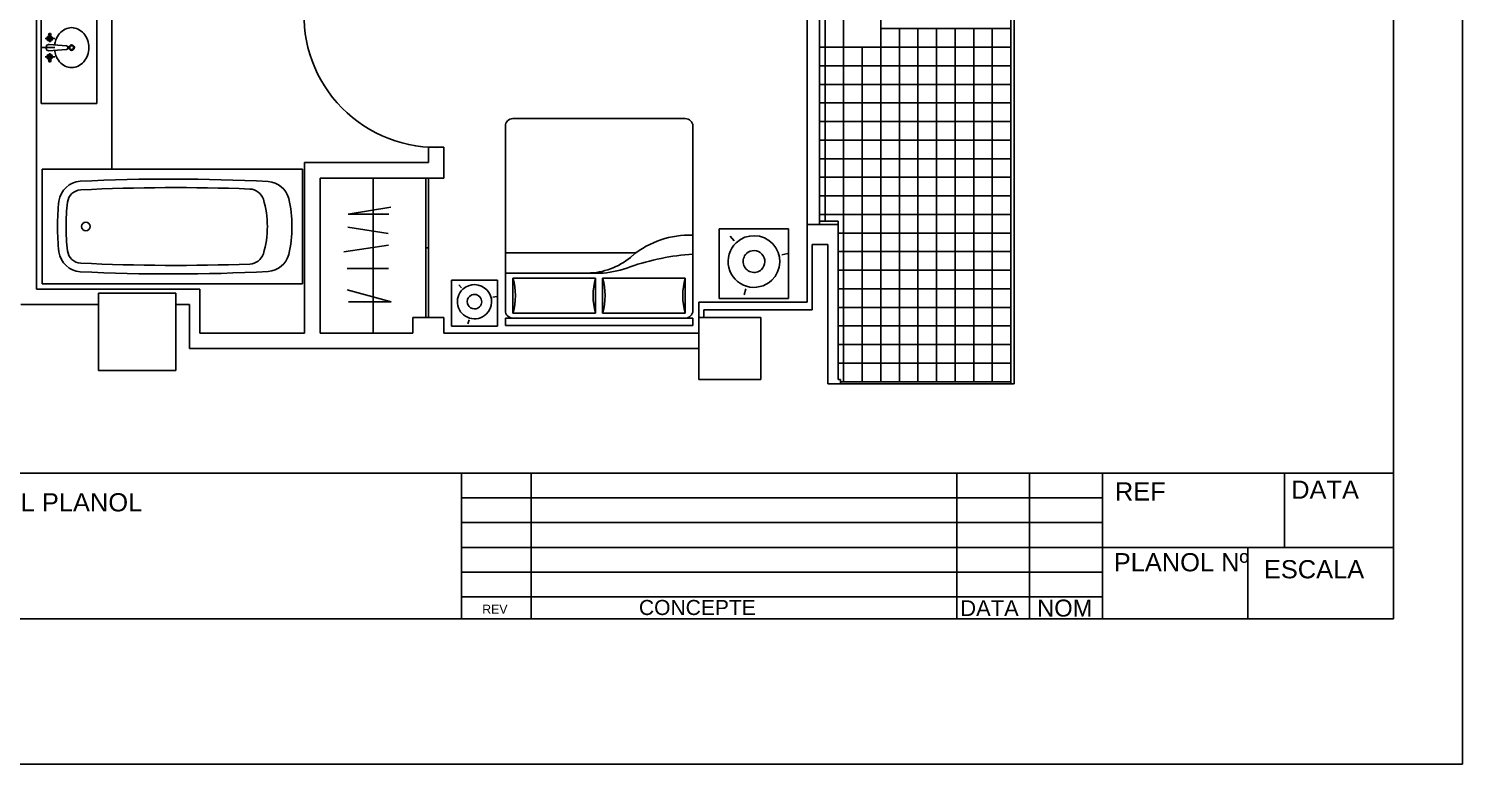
# Model space of a CAD drawing. Header units: millimetres. Extents: x 2377 to 4712, y -254 to 3188.
# Drawn here: x 4003.7 to 4200.6, y 1297.2 to 1398.3 of the extents above; entities that cross this region are included whole.
import ezdxf

# ---------------------------------------------------------------- set-up
doc = ezdxf.new("R2010")
doc.units = ezdxf.units.MM
doc.layers.add('Mobiliario', color=254, linetype='Continuous')
doc.styles.get("Standard").update_dxf_attribs({"font": 'arial.ttf'})

# ---------------------------------------------------------------- blocks, each defined once
blk = doc.blocks.new('MHPLS012')
at = {"layer": 'Mobiliario'}
for p, q in [((-2.1, -0.874), (-2.1, 0.874)), ((-2.024, 0.95), (-0.152, 0.95)), ((-0.483, 0.874), (-0.483, 0.036)), ((-0.127, 0.874), (-0.483, 0.874)), ((-0.127, 0.036), (-0.127, 0.874)), ((-0.076, 0.95), (-0.076, -0.95)), ((-0.076, 0.95), (0, 0.95)), ((0, 0.95), (0, -0.95)), ((-0.737, 0.366), (-0.737, -0.95)), ((-0.533, 0.041), (-0.533, -0.95)), ((-0.483, 0.036), (-0.127, 0.036)), ((-0.483, -0.036), (-0.483, -0.874)), ((-0.127, -0.036), (-0.483, -0.036)), ((-0.127, -0.874), (-0.127, -0.036)), ((-0.152, -0.95), (-2.024, -0.95)), ((-0.483, -0.874), (-0.127, -0.874)), ((-0.076, -0.95), (0, -0.95))]:
    blk.add_line(p, q, dxfattribs=at)
for centre, radius, start, end in [((-2.024, 0.874), 0.0762, 90, 180), ((-0.019, 0.912), 0.898, 177.5673, 219.5461), ((1.615, 1.088), 2.343, 183.3665, 199.2534), ((-0.305, 1.483), 0.635, 253.7398, 286.2602), ((-0.152, 0.874), 0.0762, 0, 90), ((-1.227, -0.125), 0.694, 3.1663, 42.0658), ((-1.458, -0.029), 0.927, 4.2918, 21.7676), ((-0.305, -0.574), 0.635, 73.7398, 106.2602), ((-0.305, 0.574), 0.635, 253.7398, 286.2602), ((-0.305, -1.483), 0.635, 73.7398, 106.2602), ((-2.024, -0.874), 0.0762, 180, 270), ((-0.152, -0.874), 0.0762, 270, 0)]:
    blk.add_arc(centre, radius, start, end, dxfattribs=at)
blk = doc.blocks.new('bn04-7')
for p, q in [((0, 0), (0, -0.147)), ((-0.6, 0), (0.6, 0)), ((-0.6, -0.6), (-0.6, 0)), ((-0.058, -0.092), (-0.151, -0.092)), ((-0.122, -0.087), (-0.112, -0.087)), ((-0.122, -0.098), (-0.112, -0.098)), ((-0.1, -0.148), (-0.1, -0.045)), ((-0.033, -0.08), (-0.02, -0.271)), ((0.034, -0.086), (0.02, -0.271)), ((0.058, -0.092), (0.151, -0.092)), ((0.1, -0.148), (0.1, -0.045)), ((0.122, -0.087), (0.112, -0.087)), ((0.122, -0.098), (0.112, -0.098)), ((0.6, -0.6), (0.6, 0)), ((-0.005, -0.286), (0.005, -0.286)), ((-0.6, -0.6), (0.6, -0.6))]:
    blk.add_line(p, q)
for centre, radius in [((-0.1, -0.092), 0.0118), ((0.1, -0.092), 0.0118), ((0, -0.328), 0.03), ((0, -0.328), 0.02)]:
    blk.add_circle(centre, radius)
for centre, radius, start, end in [((-0.142, -0.092), 0.0118, 39.1354, 320.8646), ((-0.131, -0.083), 0.0025, 219.1354, 256.4029), ((-0.131, -0.101), 0.0025, 103.5971, 140.8646), ((-0.123, -0.049), 0.0381, 256.4029, 272.0458), ((-0.123, -0.136), 0.0381, 87.9542, 103.5971), ((-0.1, -0.092), 0.0299, 191.7173, 168.2827), ((-0.1, -0.092), 0.0235, 194.2864, 165.7136), ((-0.112, -0.084), 0.003, 270, 324.6965), ((-0.112, -0.101), 0.003, 35.3035, 90), ((0, -0.393), 0.249, 96.5773, 109.6169), ((0.055, -0.103), 0.0911, 153.0547, 165.3672), ((-0.006, -0.094), 0.0379, 104.9144, 122.742), ((0, -0.113), 0.0583, 90, 104.9144), ((0, -0.113), 0.0583, 75.0856, 90), ((0.005, -0.094), 0.0379, 57.258, 75.0856), ((-0.056, -0.103), 0.0911, 14.6328, 26.9453), ((0, -0.393), 0.249, 70.3831, 83.252), ((0.025, -0.085), 0.00867, 0, 32.7882), ((0.025, -0.085), 0.00867, 350.3449, 0), ((0.1, -0.092), 0.0299, 11.7173, 348.2827), ((0.1, -0.092), 0.0235, 14.2864, 345.7136), ((0.112, -0.084), 0.003, 215.3035, 270), ((0.112, -0.101), 0.003, 90, 144.6965), ((0.123, -0.049), 0.0381, 267.9542, 283.5971), ((0.123, -0.136), 0.0381, 76.4029, 92.0458), ((0.131, -0.083), 0.0025, 283.5971, 320.8646), ((0.131, -0.101), 0.0025, 39.1354, 76.4029), ((0.142, -0.092), 0.0118, 219.1354, 140.8646), ((-0.055, -0.328), 0.16, 154.2946, 180), ((-0.028, -0.341), 0.189, 130.7108, 154.2946), ((-0.011, -0.361), 0.216, 109.6169, 130.7108), ((-0.005, -0.271), 0.015, 180, 270), ((0.005, -0.271), 0.015, 270, 0), ((0.011, -0.361), 0.216, 49.2892, 70.3831), ((0.028, -0.341), 0.189, 25.7054, 49.2892), ((0.055, -0.328), 0.16, 0, 25.7054), ((-0.055, -0.328), 0.16, 180, 205.7054), ((-0.028, -0.315), 0.189, 205.7054, 229.2892), ((-0.011, -0.295), 0.216, 229.2892, 250.3831), ((0.011, -0.295), 0.216, 289.6169, 310.7108), ((0.028, -0.315), 0.189, 310.7108, 334.2946), ((0.055, -0.328), 0.16, 334.2946, 360), ((0, -0.264), 0.249, 250.3831, 270), ((0, -0.264), 0.249, 270, 289.6169)]:
    blk.add_arc(centre, radius, start, end)
blk = doc.blocks.new('A$C57724086')
at = {"layer": 'Mobiliario'}
for p, q in [((0, 0), (0, 1.7)), ((0, 1.7), (0.75, 1.7)), ((0.75, 1.7), (0.75, 0)), ((0.75, 0), (0, 0))]:
    blk.add_line(p, q, dxfattribs=at)
blk.add_circle((0.375, 1.415), 0.0275, dxfattribs=at)
for centre, radius, start, end in [((0.375, 0.1136), 1.4864, 89.99877, 96.41619), ((0.375, 0.1136), 1.4864, 83.58381, 90.00123), ((0.2293, 1.4421), 0.15, 97.82457, 176.29967), ((0.2293, 1.4421), 0.094, 97.82457, 176.29967), ((0.375, 0.1107), 1.4333, 89.99873, 96.34838), ((0.375, 0.1107), 1.4333, 83.65162, 90.00127), ((0.5207, 1.4421), 0.094, 3.70033, 82.17543), ((0.5207, 1.4421), 0.15, 3.70033, 82.17543), ((12.3216, 0.8538), 12.2566, 177.20377, 182.94309), ((13.2155, 0.8326), 13.0945, 177.30557, 182.13423), ((-12.4655, 0.8326), 13.0945, 357.86577, 2.69443), ((-11.5716, 0.8538), 12.2566, 357.05691, 2.79623), ((0.23, 0.3501), 0.1, 182.9309, 250.22209), ((0.52, 0.3501), 0.1, 289.77791, 357.0691), ((0.2308, 0.2347), 0.15, 183.89471, 255.30141), ((0.3748, 0.858), 0.628, 253.47012, 270.01863), ((0.3752, 0.858), 0.628, 269.98137, 286.52988), ((0.5192, 0.2347), 0.15, 284.69859, 356.10529), ((0.3749, 0.9245), 0.8545, 257.69314, 270.00758), ((0.3751, 0.9245), 0.8545, 269.99242, 282.30686)]:
    blk.add_arc(centre, radius, start, end, dxfattribs=at)
blk = doc.blocks.new('sl06-0')
at = {"layer": 'Mobiliario'}
for p, q in [((-0.3, 0.281, -1.579), (-0.3, -0.318, -1.579)), ((0.298, 0.281, -1.579), (-0.3, 0.281, -1.579)), ((0.298, -0.318, -1.579), (0.298, 0.281, -1.579)), ((-0.3, -0.318, -1.579), (0.298, -0.318, -1.579))]:
    blk.add_line(p, q, dxfattribs=at)
at = {"layer": 'Mobiliario', "linetype": 'ByBlock'}
for p, q in [((-0.169, 0.179, -1.579), (-0.205, 0.217, -1.579)), ((0.24, 0.057, -1.579), (0.29, 0.069, -1.579)), ((-0.071, -0.236, -1.579), (-0.085, -0.286, -1.579))]:
    blk.add_line(p, q, dxfattribs=at)
at = {"layer": 'Mobiliario', "linetype": 'ByBlock', "extrusion": (0, 0, -1)}
for major_axis, start_param, end_param in [((-0.157, -0.157), -1.5419, 1.599693), ((-0.157, -0.157), 1.599693, 4.741285), ((-0.0663, -0.0663), -1.5419, 1.599693), ((-0.0663, -0.0663), 1.599693, 4.741285)]:
    blk.add_ellipse((0, 0, -1.579), major_axis=major_axis, ratio=1, start_param=start_param, end_param=end_param, dxfattribs=at)

msp = doc.modelspace()

# ---------------------------------------------------------------- linework, layer by layer
at = {"transparency": 33554687}
for p, q in [((4200.64, 1594.22), (4200.64, 1297.22)), ((4191.18, 1317.22), (4191.18, 1579.22)), ((4138.63, 1349.78), (4138.63, 1526.32)), ((4139.07, 1349.78), (4139.07, 1526.32)), ((4004.78, 1362.5), (4004.78, 1427.86)), ((4110.65, 1371.36), (4110.65, 1413.9)), ((4112.32, 1371.36), (4112.32, 1413.9)), ((4113.1, 1403.38), (4113.1, 1393.17)), ((4115.66, 1403.38), (4115.66, 1393.17)), ((4120.76, 1400.83), (4120.76, 1398.28)), ((4115.66, 1398.28), (4115.66, 1395.72)), ((4115.66, 1398.28), (4115.66, 1393.17)), ((4120.76, 1398.28), (4121.09, 1398.28)), ((4123.31, 1398.28), (4120.76, 1398.28)), ((4120.76, 1398.28), (4120.76, 1395.72)), ((4120.76, 1398.28), (4120.76, 1393.17)), ((4125.86, 1398.28), (4123.31, 1398.28)), ((4123.31, 1398.28), (4123.31, 1395.72)), ((4123.31, 1398.28), (4125.86, 1398.28)), ((4128.42, 1398.28), (4125.86, 1398.28)), ((4125.86, 1398.28), (4125.86, 1395.72)), ((4125.86, 1398.28), (4128.42, 1398.28)), ((4130.97, 1398.28), (4128.42, 1398.28)), ((4128.42, 1398.28), (4128.42, 1395.72)), ((4128.42, 1398.28), (4130.97, 1398.28)), ((4133.52, 1398.28), (4130.97, 1398.28)), ((4130.97, 1398.28), (4130.97, 1395.72)), ((4130.97, 1398.28), (4133.52, 1398.28)), ((4136.07, 1398.28), (4133.52, 1398.28)), ((4133.52, 1398.28), (4133.52, 1395.72)), ((4133.52, 1398.28), (4136.07, 1398.28)), ((4138.63, 1398.28), (4136.07, 1398.28)), ((4136.07, 1398.28), (4136.07, 1395.72)), ((4136.07, 1398.28), (4138.63, 1398.28)), ((4138.63, 1398.28), (4138.63, 1395.72)), ((4115.66, 1395.72), (4112.32, 1395.72)), ((4113.1, 1395.72), (4113.43, 1395.72)), ((4113.1, 1395.72), (4113.1, 1393.17)), ((4113.1, 1395.72), (4113.1, 1390.62)), ((4118.21, 1395.72), (4115.66, 1395.72)), ((4115.66, 1395.72), (4115.66, 1393.17)), ((4115.66, 1395.72), (4118.21, 1395.72)), ((4120.76, 1395.72), (4118.21, 1395.72)), ((4118.21, 1395.72), (4118.21, 1393.17)), ((4118.21, 1395.72), (4120.76, 1395.72)), ((4123.31, 1395.72), (4120.76, 1395.72)), ((4120.76, 1395.72), (4120.76, 1393.17)), ((4125.86, 1395.72), (4123.31, 1395.72)), ((4123.31, 1395.72), (4123.31, 1393.17)), ((4123.31, 1395.72), (4125.86, 1395.72)), ((4128.42, 1395.72), (4125.86, 1395.72)), ((4125.86, 1395.72), (4125.86, 1393.17)), ((4125.86, 1395.72), (4128.42, 1395.72)), ((4130.97, 1395.72), (4128.42, 1395.72)), ((4128.42, 1395.72), (4128.42, 1393.17)), ((4128.42, 1395.72), (4130.97, 1395.72)), ((4133.52, 1395.72), (4130.97, 1395.72)), ((4130.97, 1395.72), (4130.97, 1393.17)), ((4130.97, 1395.72), (4133.52, 1395.72)), ((4136.07, 1395.72), (4133.52, 1395.72)), ((4133.52, 1395.72), (4133.52, 1393.17)), ((4133.52, 1395.72), (4136.07, 1395.72)), ((4138.63, 1395.72), (4136.07, 1395.72)), ((4136.07, 1395.72), (4136.07, 1393.17)), ((4136.07, 1395.72), (4138.63, 1395.72)), ((4138.63, 1395.72), (4138.63, 1393.17)), ((4115.66, 1393.17), (4112.32, 1393.17)), ((4118.21, 1393.17), (4115.66, 1393.17)), ((4115.66, 1393.17), (4115.66, 1390.62)), ((4115.66, 1393.17), (4118.21, 1393.17)), ((4120.76, 1393.17), (4118.21, 1393.17)), ((4118.21, 1393.17), (4118.21, 1390.62)), ((4118.21, 1393.17), (4120.76, 1393.17)), ((4123.31, 1393.17), (4120.76, 1393.17)), ((4120.76, 1393.17), (4120.76, 1372.75)), ((4120.76, 1393.17), (4123.31, 1393.17)), ((4120.76, 1393.17), (4120.76, 1390.62)), ((4125.86, 1393.17), (4123.31, 1393.17)), ((4123.31, 1393.17), (4123.31, 1390.62)), ((4123.31, 1393.17), (4125.86, 1393.17)), ((4128.42, 1393.17), (4125.86, 1393.17)), ((4125.86, 1393.17), (4125.86, 1390.62)), ((4125.86, 1393.17), (4128.42, 1393.17)), ((4130.97, 1393.17), (4128.42, 1393.17)), ((4128.42, 1393.17), (4128.42, 1390.62)), ((4128.42, 1393.17), (4130.97, 1393.17)), ((4133.52, 1393.17), (4130.97, 1393.17)), ((4130.97, 1393.17), (4130.97, 1390.62)), ((4130.97, 1393.17), (4133.52, 1393.17)), ((4136.07, 1393.17), (4133.52, 1393.17)), ((4133.52, 1393.17), (4133.52, 1390.62)), ((4133.52, 1393.17), (4136.07, 1393.17)), ((4138.63, 1393.17), (4136.07, 1393.17)), ((4136.07, 1393.17), (4136.07, 1390.62)), ((4136.07, 1393.17), (4138.63, 1393.17)), ((4138.63, 1393.17), (4138.63, 1390.62)), ((4112.32, 1390.62), (4115.66, 1390.62)), ((4115.66, 1390.62), (4113.1, 1390.62)), ((4113.1, 1390.62), (4113.1, 1388.07)), ((4118.21, 1390.62), (4115.66, 1390.62)), ((4115.66, 1390.62), (4115.66, 1388.07)), ((4115.66, 1390.62), (4118.21, 1390.62)), ((4120.76, 1390.62), (4118.21, 1390.62)), ((4118.21, 1390.62), (4118.21, 1388.07)), ((4118.21, 1390.62), (4120.76, 1390.62)), ((4123.31, 1390.62), (4120.76, 1390.62)), ((4120.76, 1390.62), (4120.76, 1388.07)), ((4120.76, 1390.62), (4120.76, 1388.07)), ((4125.86, 1390.62), (4123.31, 1390.62)), ((4123.31, 1390.62), (4123.31, 1388.07)), ((4123.31, 1390.62), (4125.86, 1390.62)), ((4128.42, 1390.62), (4125.86, 1390.62)), ((4125.86, 1390.62), (4125.86, 1388.07)), ((4125.86, 1390.62), (4128.42, 1390.62)), ((4130.97, 1390.62), (4128.42, 1390.62)), ((4128.42, 1390.62), (4128.42, 1388.07)), ((4128.42, 1390.62), (4130.97, 1390.62)), ((4133.52, 1390.62), (4130.97, 1390.62)), ((4130.97, 1390.62), (4130.97, 1388.07)), ((4130.97, 1390.62), (4133.52, 1390.62)), ((4136.07, 1390.62), (4133.52, 1390.62)), ((4133.52, 1390.62), (4133.52, 1388.07)), ((4133.52, 1390.62), (4136.07, 1390.62)), ((4138.63, 1390.62), (4136.07, 1390.62)), ((4136.07, 1390.62), (4136.07, 1388.07)), ((4136.07, 1390.62), (4138.63, 1390.62)), ((4138.63, 1390.62), (4138.63, 1388.07)), ((4120.76, 1388.07), (4120.76, 1389.34)), ((4115.66, 1388.07), (4112.32, 1388.07)), ((4113.1, 1388.07), (4113.1, 1385.52)), ((4113.1, 1385.52), (4113.1, 1386.79)), ((4118.21, 1388.07), (4115.66, 1388.07)), ((4115.66, 1388.07), (4115.66, 1385.52)), ((4115.66, 1388.07), (4118.21, 1388.07)), ((4120.76, 1388.07), (4118.21, 1388.07)), ((4118.21, 1388.07), (4118.21, 1385.52)), ((4118.21, 1388.07), (4120.76, 1388.07)), ((4120.76, 1388.07), (4121.09, 1388.07)), ((4123.31, 1388.07), (4120.76, 1388.07)), ((4120.76, 1388.07), (4120.76, 1385.52)), ((4120.76, 1388.07), (4120.76, 1382.96)), ((4120.76, 1388.07), (4120.76, 1385.52)), ((4125.86, 1388.07), (4123.31, 1388.07)), ((4123.31, 1388.07), (4123.31, 1385.52)), ((4123.31, 1388.07), (4125.86, 1388.07)), ((4128.42, 1388.07), (4125.86, 1388.07)), ((4125.86, 1388.07), (4125.86, 1385.52)), ((4125.86, 1388.07), (4128.42, 1388.07)), ((4130.97, 1388.07), (4128.42, 1388.07)), ((4128.42, 1388.07), (4128.42, 1385.52)), ((4128.42, 1388.07), (4130.97, 1388.07)), ((4133.52, 1388.07), (4130.97, 1388.07)), ((4130.97, 1388.07), (4130.97, 1385.52)), ((4130.97, 1388.07), (4133.52, 1388.07)), ((4136.07, 1388.07), (4133.52, 1388.07)), ((4133.52, 1388.07), (4133.52, 1385.52)), ((4133.52, 1388.07), (4136.07, 1388.07)), ((4138.63, 1388.07), (4136.07, 1388.07)), ((4136.07, 1388.07), (4136.07, 1385.52)), ((4136.07, 1388.07), (4138.63, 1388.07)), ((4138.63, 1388.07), (4138.63, 1385.52)), ((4115.66, 1385.52), (4112.32, 1385.52)), ((4113.1, 1385.52), (4113.43, 1385.52)), ((4113.1, 1385.52), (4113.1, 1382.96)), ((4118.21, 1385.52), (4115.66, 1385.52)), ((4115.66, 1385.52), (4115.66, 1382.96)), ((4115.66, 1385.52), (4118.21, 1385.52)), ((4120.76, 1385.52), (4118.21, 1385.52)), ((4118.21, 1385.52), (4118.21, 1382.96)), ((4118.21, 1385.52), (4120.76, 1385.52)), ((4123.31, 1385.52), (4120.76, 1385.52)), ((4120.76, 1385.52), (4120.76, 1382.96)), ((4125.86, 1385.52), (4123.31, 1385.52)), ((4123.31, 1385.52), (4123.31, 1382.96)), ((4123.31, 1385.52), (4125.86, 1385.52)), ((4128.42, 1385.52), (4125.86, 1385.52)), ((4125.86, 1385.52), (4125.86, 1382.96)), ((4125.86, 1385.52), (4128.42, 1385.52)), ((4130.97, 1385.52), (4128.42, 1385.52)), ((4128.42, 1385.52), (4128.42, 1382.96)), ((4128.42, 1385.52), (4130.97, 1385.52)), ((4133.52, 1385.52), (4130.97, 1385.52)), ((4130.97, 1385.52), (4130.97, 1382.96)), ((4130.97, 1385.52), (4133.52, 1385.52)), ((4136.07, 1385.52), (4133.52, 1385.52)), ((4133.52, 1385.52), (4133.52, 1382.96)), ((4133.52, 1385.52), (4136.07, 1385.52)), ((4138.63, 1385.52), (4136.07, 1385.52)), ((4136.07, 1385.52), (4136.07, 1382.96)), ((4136.07, 1385.52), (4138.63, 1385.52)), ((4138.63, 1385.52), (4138.63, 1382.96)), ((4115.66, 1382.96), (4112.32, 1382.96)), ((4115.66, 1382.96), (4113.1, 1382.96)), ((4113.1, 1382.96), (4113.1, 1372.75)), ((4118.21, 1382.96), (4115.66, 1382.96)), ((4115.66, 1382.96), (4115.66, 1372.75)), ((4115.66, 1382.96), (4118.21, 1382.96)), ((4118.21, 1382.96), (4115.66, 1382.96)), ((4115.66, 1382.96), (4118.21, 1382.96)), ((4120.76, 1382.96), (4118.21, 1382.96)), ((4118.21, 1382.96), (4118.21, 1380.41)), ((4118.21, 1382.96), (4120.76, 1382.96)), ((4120.76, 1382.96), (4118.21, 1382.96)), ((4118.21, 1382.96), (4120.76, 1382.96)), ((4123.31, 1382.96), (4120.76, 1382.96)), ((4120.76, 1382.96), (4120.76, 1372.75)), ((4120.76, 1382.96), (4123.31, 1382.96)), ((4120.76, 1382.96), (4120.76, 1380.41)), ((4125.86, 1382.96), (4123.31, 1382.96)), ((4123.31, 1382.96), (4123.31, 1380.41)), ((4123.31, 1382.96), (4125.86, 1382.96)), ((4128.42, 1382.96), (4125.86, 1382.96)), ((4125.86, 1382.96), (4125.86, 1380.41)), ((4125.86, 1382.96), (4128.42, 1382.96)), ((4130.97, 1382.96), (4128.42, 1382.96)), ((4128.42, 1382.96), (4128.42, 1380.41)), ((4128.42, 1382.96), (4130.97, 1382.96)), ((4133.52, 1382.96), (4130.97, 1382.96)), ((4130.97, 1382.96), (4130.97, 1380.41)), ((4130.97, 1382.96), (4133.52, 1382.96)), ((4136.07, 1382.96), (4133.52, 1382.96)), ((4133.52, 1382.96), (4133.52, 1380.41)), ((4133.52, 1382.96), (4136.07, 1382.96)), ((4138.63, 1382.96), (4136.07, 1382.96)), ((4136.07, 1382.96), (4136.07, 1380.41)), ((4136.07, 1382.96), (4138.63, 1382.96)), ((4138.63, 1382.96), (4138.63, 1380.41)), ((4058.62, 1379.87), (4058.62, 1381.99)), ((4058.62, 1381.99), (4060.75, 1381.99)), ((4060.75, 1381.99), (4060.75, 1377.74)), ((4041.61, 1356.47), (4041.61, 1379.87)), ((4041.61, 1379.87), (4058.62, 1379.87)), ((4115.66, 1380.41), (4112.32, 1380.41)), ((4118.21, 1380.41), (4115.66, 1380.41)), ((4115.66, 1380.41), (4115.66, 1377.86)), ((4120.76, 1380.41), (4118.21, 1380.41)), ((4118.21, 1380.41), (4118.21, 1377.86)), ((4118.21, 1380.41), (4120.76, 1380.41)), ((4123.31, 1380.41), (4120.76, 1380.41)), ((4120.76, 1380.41), (4120.76, 1377.86)), ((4120.76, 1380.41), (4120.76, 1377.86)), ((4125.86, 1380.41), (4123.31, 1380.41)), ((4123.31, 1380.41), (4123.31, 1377.86)), ((4123.31, 1380.41), (4125.86, 1380.41)), ((4128.42, 1380.41), (4125.86, 1380.41)), ((4125.86, 1380.41), (4125.86, 1377.86)), ((4125.86, 1380.41), (4128.42, 1380.41)), ((4130.97, 1380.41), (4128.42, 1380.41)), ((4128.42, 1380.41), (4128.42, 1377.86)), ((4128.42, 1380.41), (4130.97, 1380.41)), ((4133.52, 1380.41), (4130.97, 1380.41)), ((4130.97, 1380.41), (4130.97, 1377.86)), ((4130.97, 1380.41), (4133.52, 1380.41)), ((4136.07, 1380.41), (4133.52, 1380.41)), ((4133.52, 1380.41), (4133.52, 1377.86)), ((4133.52, 1380.41), (4136.07, 1380.41)), ((4138.63, 1380.41), (4136.07, 1380.41)), ((4136.07, 1380.41), (4136.07, 1377.86)), ((4136.07, 1380.41), (4138.63, 1380.41)), ((4138.63, 1380.41), (4138.63, 1377.86)), ((4060.75, 1377.74), (4043.74, 1377.74)), ((4043.74, 1377.74), (4043.74, 1356.47)), ((4056.5, 1377.74), (4043.74, 1377.74)), ((4058.27, 1377.74), (4051.04, 1377.74)), ((4051.04, 1377.74), (4051.04, 1356.47)), ((4056.5, 1377.74), (4058.62, 1377.74)), ((4058.27, 1377.74), (4058.27, 1358.6)), ((4058.62, 1377.74), (4058.62, 1358.6)), ((4115.66, 1377.86), (4112.32, 1377.86)), ((4115.66, 1377.86), (4115.98, 1377.86)), ((4118.21, 1377.86), (4115.66, 1377.86)), ((4115.66, 1377.86), (4115.66, 1375.31)), ((4115.66, 1377.86), (4115.66, 1372.75)), ((4120.76, 1377.86), (4118.21, 1377.86)), ((4118.21, 1377.86), (4118.21, 1375.31)), ((4118.21, 1377.86), (4120.76, 1377.86)), ((4120.76, 1377.86), (4121.09, 1377.86)), ((4123.31, 1377.86), (4120.76, 1377.86)), ((4120.76, 1377.86), (4120.76, 1375.31)), ((4120.76, 1377.86), (4120.76, 1372.75)), ((4120.76, 1377.86), (4120.76, 1375.31)), ((4125.86, 1377.86), (4123.31, 1377.86)), ((4123.31, 1377.86), (4123.31, 1375.31)), ((4123.31, 1377.86), (4125.86, 1377.86)), ((4128.42, 1377.86), (4125.86, 1377.86)), ((4125.86, 1377.86), (4125.86, 1375.31)), ((4125.86, 1377.86), (4128.42, 1377.86)), ((4130.97, 1377.86), (4128.42, 1377.86)), ((4128.42, 1377.86), (4128.42, 1375.31)), ((4128.42, 1377.86), (4130.97, 1377.86)), ((4133.52, 1377.86), (4130.97, 1377.86)), ((4130.97, 1377.86), (4130.97, 1375.31)), ((4130.97, 1377.86), (4133.52, 1377.86)), ((4136.07, 1377.86), (4133.52, 1377.86)), ((4133.52, 1377.86), (4133.52, 1375.31)), ((4133.52, 1377.86), (4136.07, 1377.86)), ((4138.63, 1377.86), (4136.07, 1377.86)), ((4136.07, 1377.86), (4136.07, 1375.31)), ((4136.07, 1377.86), (4138.63, 1377.86)), ((4138.63, 1377.86), (4138.63, 1375.31)), ((4115.66, 1375.31), (4112.32, 1375.31)), ((4118.21, 1375.31), (4115.66, 1375.31)), ((4120.76, 1375.31), (4118.21, 1375.31)), ((4118.21, 1375.31), (4118.21, 1372.75)), ((4118.21, 1375.31), (4120.76, 1375.31)), ((4123.31, 1375.31), (4120.76, 1375.31)), ((4120.76, 1375.31), (4120.76, 1372.75)), ((4125.86, 1375.31), (4123.31, 1375.31)), ((4123.31, 1375.31), (4123.31, 1372.75)), ((4123.31, 1375.31), (4125.86, 1375.31)), ((4128.42, 1375.31), (4125.86, 1375.31)), ((4125.86, 1375.31), (4125.86, 1372.75)), ((4125.86, 1375.31), (4128.42, 1375.31)), ((4130.97, 1375.31), (4128.42, 1375.31)), ((4128.42, 1375.31), (4128.42, 1372.75)), ((4128.42, 1375.31), (4130.97, 1375.31)), ((4133.52, 1375.31), (4130.97, 1375.31)), ((4130.97, 1375.31), (4130.97, 1372.75)), ((4130.97, 1375.31), (4133.52, 1375.31)), ((4136.07, 1375.31), (4133.52, 1375.31)), ((4133.52, 1375.31), (4133.52, 1372.75)), ((4133.52, 1375.31), (4136.07, 1375.31)), ((4138.63, 1375.31), (4136.07, 1375.31)), ((4136.07, 1375.31), (4136.07, 1372.75)), ((4136.07, 1375.31), (4138.63, 1375.31)), ((4138.63, 1375.31), (4138.63, 1372.75)), ((4053.48, 1373.75), (4047.62, 1372.78)), ((4047.62, 1372.78), (4053.2, 1372.78)), ((4118.21, 1372.75), (4112.32, 1372.75)), ((4113.1, 1372.75), (4113.1, 1371.84)), ((4115.66, 1372.75), (4113.1, 1372.75)), ((4113.1, 1372.75), (4115.66, 1372.75)), ((4115.66, 1372.75), (4115.66, 1370.2)), ((4118.21, 1372.75), (4115.66, 1372.75)), ((4115.66, 1372.75), (4118.21, 1372.75)), ((4118.21, 1372.75), (4115.66, 1372.75)), ((4120.76, 1372.75), (4118.21, 1372.75)), ((4118.21, 1372.75), (4118.21, 1370.2)), ((4118.21, 1372.75), (4120.76, 1372.75)), ((4120.76, 1372.75), (4118.21, 1372.75)), ((4118.21, 1372.75), (4120.76, 1372.75)), ((4120.76, 1372.75), (4118.21, 1372.75)), ((4118.21, 1372.75), (4120.76, 1372.75)), ((4123.31, 1372.75), (4120.76, 1372.75)), ((4120.76, 1372.75), (4123.31, 1372.75)), ((4123.31, 1372.75), (4120.76, 1372.75)), ((4120.76, 1372.75), (4120.76, 1370.2)), ((4120.76, 1372.75), (4120.76, 1370.2)), ((4125.86, 1372.75), (4123.31, 1372.75)), ((4123.31, 1372.75), (4125.86, 1372.75)), ((4125.86, 1372.75), (4123.31, 1372.75)), ((4123.31, 1372.75), (4123.31, 1370.2)), ((4123.31, 1372.75), (4125.86, 1372.75)), ((4128.42, 1372.75), (4125.86, 1372.75)), ((4125.86, 1372.75), (4128.42, 1372.75)), ((4128.42, 1372.75), (4125.86, 1372.75)), ((4125.86, 1372.75), (4125.86, 1370.2)), ((4125.86, 1372.75), (4128.42, 1372.75)), ((4130.97, 1372.75), (4128.42, 1372.75)), ((4128.42, 1372.75), (4130.97, 1372.75)), ((4130.97, 1372.75), (4128.42, 1372.75)), ((4128.42, 1372.75), (4128.42, 1370.2)), ((4128.42, 1372.75), (4130.97, 1372.75)), ((4133.52, 1372.75), (4130.97, 1372.75)), ((4130.97, 1372.75), (4133.52, 1372.75)), ((4133.52, 1372.75), (4130.97, 1372.75)), ((4130.97, 1372.75), (4130.97, 1370.2)), ((4130.97, 1372.75), (4133.52, 1372.75)), ((4136.07, 1372.75), (4133.52, 1372.75)), ((4133.52, 1372.75), (4136.07, 1372.75)), ((4136.07, 1372.75), (4133.52, 1372.75)), ((4133.52, 1372.75), (4133.52, 1370.2)), ((4133.52, 1372.75), (4136.07, 1372.75)), ((4138.63, 1372.75), (4136.07, 1372.75)), ((4136.07, 1372.75), (4138.63, 1372.75)), ((4138.63, 1372.75), (4136.07, 1372.75)), ((4136.07, 1372.75), (4136.07, 1370.2)), ((4136.07, 1372.75), (4138.63, 1372.75)), ((4138.63, 1372.75), (4138.63, 1370.2)), ((4047.54, 1371.03), (4053.08, 1370.16)), ((4110.65, 1360.72), (4110.65, 1371.36)), ((4110.65, 1371.36), (4114.91, 1371.36)), ((4112.32, 1371.36), (4112.32, 1371.84)), ((4112.32, 1371.84), (4114.91, 1371.84)), ((4112.32, 1371.36), (4114.91, 1371.36)), ((4112.32, 1371.36), (4114.91, 1371.36)), ((4114.91, 1371.84), (4114.91, 1350.09)), ((4111.35, 1359.66), (4111.35, 1368.65)), ((4111.35, 1368.65), (4113.48, 1368.65)), ((4113.48, 1368.65), (4113.48, 1349.48)), ((4118.21, 1370.2), (4114.91, 1370.2)), ((4115.66, 1370.2), (4115.98, 1370.2)), ((4115.66, 1370.2), (4115.66, 1367.65)), ((4115.66, 1370.2), (4115.66, 1365.1)), ((4120.76, 1370.2), (4118.21, 1370.2)), ((4118.21, 1370.2), (4118.21, 1357.44)), ((4118.21, 1370.2), (4120.76, 1370.2)), ((4120.76, 1370.2), (4121.09, 1370.2)), ((4123.31, 1370.2), (4120.76, 1370.2)), ((4120.76, 1370.2), (4120.76, 1367.65)), ((4120.76, 1370.2), (4120.76, 1357.44)), ((4125.86, 1370.2), (4123.31, 1370.2)), ((4123.31, 1370.2), (4123.31, 1357.44)), ((4123.31, 1370.2), (4125.86, 1370.2)), ((4128.42, 1370.2), (4125.86, 1370.2)), ((4125.86, 1370.2), (4125.86, 1357.44)), ((4125.86, 1370.2), (4128.42, 1370.2)), ((4130.97, 1370.2), (4128.42, 1370.2)), ((4128.42, 1370.2), (4128.42, 1357.44)), ((4128.42, 1370.2), (4130.97, 1370.2)), ((4133.52, 1370.2), (4130.97, 1370.2)), ((4130.97, 1370.2), (4130.97, 1357.44)), ((4130.97, 1370.2), (4133.52, 1370.2)), ((4136.07, 1370.2), (4133.52, 1370.2)), ((4133.52, 1370.2), (4133.52, 1357.44)), ((4133.52, 1370.2), (4136.07, 1370.2)), ((4138.63, 1370.2), (4136.07, 1370.2)), ((4136.07, 1370.2), (4136.07, 1357.44)), ((4136.07, 1370.2), (4138.63, 1370.2)), ((4138.63, 1370.2), (4138.63, 1367.65)), ((4053.15, 1368.54), (4047.02, 1367.6)), ((4058.27, 1368.17), (4058.62, 1368.17)), ((4115.66, 1367.65), (4114.91, 1367.65)), ((4118.21, 1367.65), (4115.66, 1367.65)), ((4120.76, 1367.65), (4118.21, 1367.65)), ((4118.21, 1367.65), (4120.76, 1367.65)), ((4123.31, 1367.65), (4120.76, 1367.65)), ((4125.86, 1367.65), (4123.31, 1367.65)), ((4123.31, 1367.65), (4125.86, 1367.65)), ((4128.42, 1367.65), (4125.86, 1367.65)), ((4125.86, 1367.65), (4128.42, 1367.65)), ((4130.97, 1367.65), (4128.42, 1367.65)), ((4128.42, 1367.65), (4130.97, 1367.65)), ((4133.52, 1367.65), (4130.97, 1367.65)), ((4130.97, 1367.65), (4133.52, 1367.65)), ((4136.07, 1367.65), (4133.52, 1367.65)), ((4133.52, 1367.65), (4136.07, 1367.65)), ((4138.63, 1367.65), (4136.07, 1367.65)), ((4053.16, 1365.35), (4047.48, 1365.32)), ((4118.21, 1365.1), (4114.91, 1365.1)), ((4115.66, 1365.1), (4115.66, 1362.54)), ((4120.76, 1365.1), (4118.21, 1365.1)), ((4118.21, 1365.1), (4118.21, 1362.54)), ((4118.21, 1365.1), (4120.76, 1365.1)), ((4123.31, 1365.1), (4120.76, 1365.1)), ((4120.76, 1365.1), (4120.76, 1362.54)), ((4120.76, 1365.1), (4120.76, 1362.54)), ((4125.86, 1365.1), (4123.31, 1365.1)), ((4123.31, 1365.1), (4123.31, 1362.54)), ((4123.31, 1365.1), (4125.86, 1365.1)), ((4128.42, 1365.1), (4125.86, 1365.1)), ((4125.86, 1365.1), (4125.86, 1362.54)), ((4125.86, 1365.1), (4128.42, 1365.1)), ((4130.97, 1365.1), (4128.42, 1365.1)), ((4128.42, 1365.1), (4128.42, 1362.54)), ((4128.42, 1365.1), (4130.97, 1365.1)), ((4133.52, 1365.1), (4130.97, 1365.1)), ((4130.97, 1365.1), (4130.97, 1362.54)), ((4130.97, 1365.1), (4133.52, 1365.1)), ((4136.07, 1365.1), (4133.52, 1365.1)), ((4133.52, 1365.1), (4133.52, 1362.54)), ((4133.52, 1365.1), (4136.07, 1365.1)), ((4138.63, 1365.1), (4136.07, 1365.1)), ((4136.07, 1365.1), (4136.07, 1362.54)), ((4136.07, 1365.1), (4138.63, 1365.1)), ((4138.63, 1365.1), (4138.63, 1362.54)), ((4004.78, 1362.5), (4027.22, 1362.5)), ((4013.29, 1361.93), (4023.92, 1361.93)), ((4013.29, 1351.3), (4013.29, 1361.93)), ((4023.92, 1361.93), (4023.92, 1351.3)), ((4027.22, 1362.5), (4027.22, 1356.47)), ((4047.46, 1362.4), (4053.49, 1360.77)), ((4053.49, 1360.77), (4047.63, 1360.77)), ((4118.21, 1362.54), (4114.91, 1362.54)), ((4115.66, 1362.54), (4115.98, 1362.54)), ((4115.66, 1362.54), (4115.66, 1359.99)), ((4115.66, 1362.54), (4115.66, 1357.44)), ((4120.76, 1362.54), (4118.21, 1362.54)), ((4118.21, 1362.54), (4118.21, 1359.99)), ((4118.21, 1362.54), (4120.76, 1362.54)), ((4120.76, 1362.54), (4121.09, 1362.54)), ((4123.31, 1362.54), (4120.76, 1362.54)), ((4120.76, 1362.54), (4120.76, 1359.99)), ((4120.76, 1362.54), (4120.76, 1359.99)), ((4125.86, 1362.54), (4123.31, 1362.54)), ((4123.31, 1362.54), (4123.31, 1359.99)), ((4123.31, 1362.54), (4125.86, 1362.54)), ((4128.42, 1362.54), (4125.86, 1362.54)), ((4125.86, 1362.54), (4125.86, 1359.99)), ((4125.86, 1362.54), (4128.42, 1362.54)), ((4130.97, 1362.54), (4128.42, 1362.54)), ((4128.42, 1362.54), (4128.42, 1359.99)), ((4128.42, 1362.54), (4130.97, 1362.54)), ((4133.52, 1362.54), (4130.97, 1362.54)), ((4130.97, 1362.54), (4130.97, 1359.99)), ((4130.97, 1362.54), (4133.52, 1362.54)), ((4136.07, 1362.54), (4133.52, 1362.54)), ((4133.52, 1362.54), (4133.52, 1359.99)), ((4133.52, 1362.54), (4136.07, 1362.54)), ((4138.63, 1362.54), (4136.07, 1362.54)), ((4136.07, 1362.54), (4136.07, 1359.99)), ((4136.07, 1362.54), (4138.63, 1362.54)), ((4138.63, 1362.54), (4138.63, 1359.99)), ((4002.65, 1360.38), (4013.29, 1360.38)), ((4023.92, 1360.38), (4025.82, 1360.38)), ((4025.82, 1360.38), (4025.82, 1354.34)), ((4095.76, 1358.6), (4095.76, 1360.72)), ((4095.76, 1360.72), (4110.65, 1360.72)), ((4096.46, 1358.6), (4096.46, 1359.66)), ((4096.46, 1359.66), (4111.35, 1359.66)), ((4115.66, 1359.99), (4114.91, 1359.99)), ((4118.21, 1359.99), (4115.66, 1359.99)), ((4120.76, 1359.99), (4118.21, 1359.99)), ((4118.21, 1359.99), (4120.76, 1359.99)), ((4123.31, 1359.99), (4120.76, 1359.99)), ((4125.86, 1359.99), (4123.31, 1359.99)), ((4123.31, 1359.99), (4125.86, 1359.99)), ((4128.42, 1359.99), (4125.86, 1359.99)), ((4125.86, 1359.99), (4128.42, 1359.99)), ((4130.97, 1359.99), (4128.42, 1359.99)), ((4128.42, 1359.99), (4130.97, 1359.99)), ((4133.52, 1359.99), (4130.97, 1359.99)), ((4130.97, 1359.99), (4133.52, 1359.99)), ((4136.07, 1359.99), (4133.52, 1359.99)), ((4133.52, 1359.99), (4136.07, 1359.99)), ((4138.63, 1359.99), (4136.07, 1359.99)), ((4136.07, 1359.99), (4138.63, 1359.99)), ((4138.63, 1359.99), (4138.63, 1357.44)), ((4058.62, 1358.6), (4056.5, 1358.6)), ((4056.5, 1358.6), (4056.5, 1356.47)), ((4058.62, 1358.6), (4060.75, 1358.6)), ((4060.75, 1358.6), (4060.75, 1356.47)), ((4095.76, 1358.6), (4095.76, 1350.09)), ((4104.27, 1358.6), (4095.76, 1358.6)), ((4104.27, 1350.09), (4104.27, 1358.6)), ((4118.21, 1357.44), (4114.91, 1357.44)), ((4115.66, 1357.44), (4115.66, 1354.89)), ((4120.76, 1357.44), (4118.21, 1357.44)), ((4118.21, 1357.44), (4118.21, 1354.89)), ((4118.21, 1357.44), (4120.76, 1357.44)), ((4123.31, 1357.44), (4120.76, 1357.44)), ((4120.76, 1357.44), (4120.76, 1354.89)), ((4120.76, 1357.44), (4120.76, 1354.89)), ((4125.86, 1357.44), (4123.31, 1357.44)), ((4123.31, 1357.44), (4123.31, 1354.89)), ((4123.31, 1357.44), (4125.86, 1357.44)), ((4128.42, 1357.44), (4125.86, 1357.44)), ((4125.86, 1357.44), (4125.86, 1354.89)), ((4125.86, 1357.44), (4128.42, 1357.44)), ((4130.97, 1357.44), (4128.42, 1357.44)), ((4128.42, 1357.44), (4128.42, 1354.89)), ((4128.42, 1357.44), (4130.97, 1357.44)), ((4133.52, 1357.44), (4130.97, 1357.44)), ((4130.97, 1357.44), (4130.97, 1354.89)), ((4130.97, 1357.44), (4133.52, 1357.44)), ((4136.07, 1357.44), (4133.52, 1357.44)), ((4133.52, 1357.44), (4133.52, 1354.89)), ((4133.52, 1357.44), (4136.07, 1357.44)), ((4138.63, 1357.44), (4136.07, 1357.44)), ((4136.07, 1357.44), (4136.07, 1354.89)), ((4136.07, 1357.44), (4138.63, 1357.44)), ((4138.63, 1357.44), (4138.63, 1354.89)), ((4027.22, 1356.47), (4041.61, 1356.47)), ((4029.83, 1356.47), (4041.61, 1356.47)), ((4043.74, 1356.47), (4048.49, 1356.47)), ((4043.74, 1356.47), (4051.57, 1356.47)), ((4056.5, 1356.47), (4043.74, 1356.47)), ((4060.75, 1356.47), (4066.46, 1356.47)), ((4060.75, 1356.47), (4068.59, 1356.47)), ((4068.59, 1356.47), (4095.76, 1356.47)), ((4095.76, 1354.34), (4095.76, 1356.47)), ((4118.21, 1354.89), (4114.91, 1354.89)), ((4115.66, 1354.89), (4115.98, 1354.89)), ((4115.66, 1354.89), (4115.66, 1352.33)), ((4115.66, 1354.89), (4115.66, 1349.78)), ((4120.76, 1354.89), (4118.21, 1354.89)), ((4118.21, 1354.89), (4118.21, 1352.33)), ((4118.21, 1354.89), (4120.76, 1354.89)), ((4120.76, 1354.89), (4121.09, 1354.89)), ((4123.31, 1354.89), (4120.76, 1354.89)), ((4120.76, 1354.89), (4120.76, 1352.33)), ((4120.76, 1354.89), (4120.76, 1349.78)), ((4120.76, 1354.89), (4120.76, 1352.33)), ((4125.86, 1354.89), (4123.31, 1354.89)), ((4123.31, 1354.89), (4123.31, 1352.33)), ((4123.31, 1354.89), (4125.86, 1354.89)), ((4128.42, 1354.89), (4125.86, 1354.89)), ((4125.86, 1354.89), (4125.86, 1352.33)), ((4125.86, 1354.89), (4128.42, 1354.89)), ((4130.97, 1354.89), (4128.42, 1354.89)), ((4128.42, 1354.89), (4128.42, 1352.33)), ((4128.42, 1354.89), (4130.97, 1354.89)), ((4133.52, 1354.89), (4130.97, 1354.89)), ((4130.97, 1354.89), (4130.97, 1352.33)), ((4130.97, 1354.89), (4133.52, 1354.89)), ((4136.07, 1354.89), (4133.52, 1354.89)), ((4133.52, 1354.89), (4133.52, 1352.33)), ((4133.52, 1354.89), (4136.07, 1354.89)), ((4138.63, 1354.89), (4136.07, 1354.89)), ((4136.07, 1354.89), (4136.07, 1352.33)), ((4136.07, 1354.89), (4138.63, 1354.89)), ((4138.63, 1354.89), (4138.63, 1352.33)), ((4025.82, 1354.34), (4095.76, 1354.34)), ((4023.92, 1351.3), (4013.29, 1351.3)), ((4115.66, 1352.33), (4114.91, 1352.33)), ((4118.21, 1352.33), (4115.66, 1352.33)), ((4120.76, 1352.33), (4118.21, 1352.33)), ((4118.21, 1352.33), (4118.21, 1349.78)), ((4118.21, 1352.33), (4120.76, 1352.33)), ((4123.31, 1352.33), (4120.76, 1352.33)), ((4120.76, 1352.33), (4120.76, 1349.78)), ((4125.86, 1352.33), (4123.31, 1352.33)), ((4123.31, 1352.33), (4123.31, 1349.78)), ((4123.31, 1352.33), (4125.86, 1352.33)), ((4128.42, 1352.33), (4125.86, 1352.33)), ((4125.86, 1352.33), (4125.86, 1349.78)), ((4125.86, 1352.33), (4128.42, 1352.33)), ((4130.97, 1352.33), (4128.42, 1352.33)), ((4128.42, 1352.33), (4128.42, 1349.78)), ((4128.42, 1352.33), (4130.97, 1352.33)), ((4133.52, 1352.33), (4130.97, 1352.33)), ((4130.97, 1352.33), (4130.97, 1349.78)), ((4130.97, 1352.33), (4133.52, 1352.33)), ((4136.07, 1352.33), (4133.52, 1352.33)), ((4133.52, 1352.33), (4133.52, 1349.78)), ((4133.52, 1352.33), (4136.07, 1352.33)), ((4138.63, 1352.33), (4136.07, 1352.33)), ((4136.07, 1352.33), (4136.07, 1349.78)), ((4136.07, 1352.33), (4138.63, 1352.33)), ((4138.63, 1352.33), (4138.63, 1349.78)), ((4095.76, 1350.09), (4104.27, 1350.09)), ((4138.63, 1349.48), (4113.48, 1349.48)), ((4114.91, 1350.09), (4115.23, 1350.09)), ((4115.23, 1350.09), (4115.23, 1349.48)), ((4115.23, 1349.78), (4138.63, 1349.78)), ((4120.76, 1349.78), (4115.66, 1349.78)), ((4118.21, 1349.78), (4115.66, 1349.78)), ((4115.66, 1349.78), (4118.21, 1349.78)), ((4120.76, 1349.78), (4118.21, 1349.78)), ((4118.21, 1349.78), (4120.76, 1349.78)), ((4123.31, 1349.78), (4120.76, 1349.78)), ((4120.76, 1349.78), (4123.31, 1349.78)), ((4125.86, 1349.78), (4123.31, 1349.78)), ((4123.31, 1349.78), (4125.86, 1349.78)), ((4128.42, 1349.78), (4125.86, 1349.78)), ((4125.86, 1349.78), (4128.42, 1349.78)), ((4130.97, 1349.78), (4128.42, 1349.78)), ((4128.42, 1349.78), (4130.97, 1349.78)), ((4133.52, 1349.78), (4130.97, 1349.78)), ((4130.97, 1349.78), (4133.52, 1349.78)), ((4136.07, 1349.78), (4133.52, 1349.78)), ((4133.52, 1349.78), (4136.07, 1349.78)), ((4138.63, 1349.78), (4136.07, 1349.78)), ((4136.07, 1349.78), (4138.63, 1349.78)), ((4138.63, 1349.78), (4138.63, 1349.48)), ((4138.63, 1349.48), (4139.07, 1349.48)), ((4139.07, 1349.78), (4139.07, 1349.48)), ((4191.18, 1337.22), (3795.69, 1337.22)), ((4063.19, 1317.22), (4063.19, 1337.22)), ((4063.19, 1337.22), (4063.19, 1333.82)), ((4072.75, 1317.22), (4072.75, 1337.22)), ((4131.2, 1317.22), (4131.2, 1337.22)), ((4141.2, 1317.22), (4141.2, 1337.22)), ((4151.2, 1317.22), (4151.2, 1337.22)), ((4151.2, 1337.22), (4151.2, 1327.02)), ((4176.22, 1327.02), (4176.22, 1337.22)), ((4191.18, 1317.22), (4191.18, 1337.22)), ((4063.19, 1333.82), (4151.2, 1333.82)), ((4063.19, 1333.82), (4063.19, 1330.42)), ((4063.19, 1330.42), (4151.2, 1330.42)), ((4063.19, 1330.42), (4063.19, 1327.02)), ((4063.19, 1327.02), (4151.2, 1327.02)), ((4063.19, 1327.02), (4063.19, 1323.62)), ((4151.2, 1327.02), (4191.18, 1327.02)), ((4151.2, 1327.02), (4171.19, 1327.02)), ((4171.19, 1327.02), (4171.19, 1317.22)), ((4191.18, 1327.02), (4176.22, 1327.02)), ((4063.19, 1323.62), (4063.19, 1320.22)), ((4063.19, 1323.62), (4151.2, 1323.62)), ((4063.19, 1320.22), (4151.2, 1320.22)), ((3993.19, 1317.22), (4063.19, 1317.22)), ((4063.19, 1317.22), (4072.75, 1317.22)), ((4072.75, 1317.22), (4131.2, 1317.22)), ((4131.2, 1317.22), (4141.2, 1317.22)), ((4141.2, 1317.22), (4151.2, 1317.22)), ((4151.2, 1317.22), (4171.19, 1317.22)), ((4171.19, 1317.22), (4191.18, 1317.22)), ((3780.64, 1297.22), (4200.64, 1297.22))]:
    msp.add_line(p, q, dxfattribs=at)
at = {"layer": 'Mobiliario', "transparency": 33554687}
msp.add_line((4015.13, 1378.99), (4015.13, 1427.86), dxfattribs=at)
msp.add_arc((4059.69, 1400.12), 18.16, 175.8007, 273.3575, dxfattribs=at)

# ---------------------------------------------------------------- block references
for name, p, xscale, yscale, zscale, rotation in [('bn04-7', (4005.43, 1395.67), 12.77259471036319, 12.77259471036319, 12.77259471036319, 90), ('MHPLS012', (4082.07, 1357.48), 13.54762121231419, 13.54762121231419, 13.54762121231419, 270)]:
    msp.add_blockref(name, p, dxfattribs=dict(at, xscale=xscale, yscale=yscale, zscale=zscale, rotation=rotation))
at = {"layer": 'Mobiliario', "color": 7, "transparency": 33554687, "xscale": 21.03793844683495, "yscale": 21.03793844683495, "zscale": 21.03793844683495, "rotation": 90}
msp.add_blockref('A$C57724086', (4041.34, 1363.21), dxfattribs=at)
at = {"layer": 'Mobiliario', "transparency": 33554687}
for p, xscale, yscale, zscale in [((4103.34, 1366.29, 25.24), 15.98162030942088, 15.98162030942088, 15.98162030942088), ((4064.95, 1360.77, 16.72), 10.58498643270785, 10.58498643270785, 10.58498643270785)]:
    msp.add_blockref('sl06-0', p, dxfattribs=dict(at, xscale=xscale, yscale=yscale, zscale=zscale))

# ---------------------------------------------------------------- texts
at = {"transparency": 33554687, "attachment_point": 1}
for s, width, gutter_width, heights, insert, char_height in [('REF', 14.591, 12.5, [0], (4152.91, 1335.96), 2.5), ('DATA', 13.3924, 12.5, [0], (4177.13, 1336.2), 2.5), ('TITOL PLANOL', 34.1105, 12.5, [0], (3994.67, 1334.46), 2.5), ('PLANOL Nº', 23.5912, 12.5, [4.44], (4152.76, 1326.23), 2.5), ('ESCALA', 18.9792, 12.5, [0], (4173.38, 1325.27), 2.5), ('CONCEPTE', 3.309, 10.34, [0], (4087.54, 1319.8), 2.068), ('DATA', 8.5845, 10.78, [0], (4131.68, 1319.75), 2.155), ('NOM', 9.2865, 11.66, [0], (4142.23, 1319.85), 2.331), ('REV', 3.8206, 6.05, [0], (4066.02, 1319.14), 1.209)]:
    msp.add_mtext_dynamic_manual_height_columns(s, width=width, gutter_width=gutter_width, heights=heights, dxfattribs=dict(at, insert=insert, char_height=char_height))

doc.saveas('drawing.dxf')
